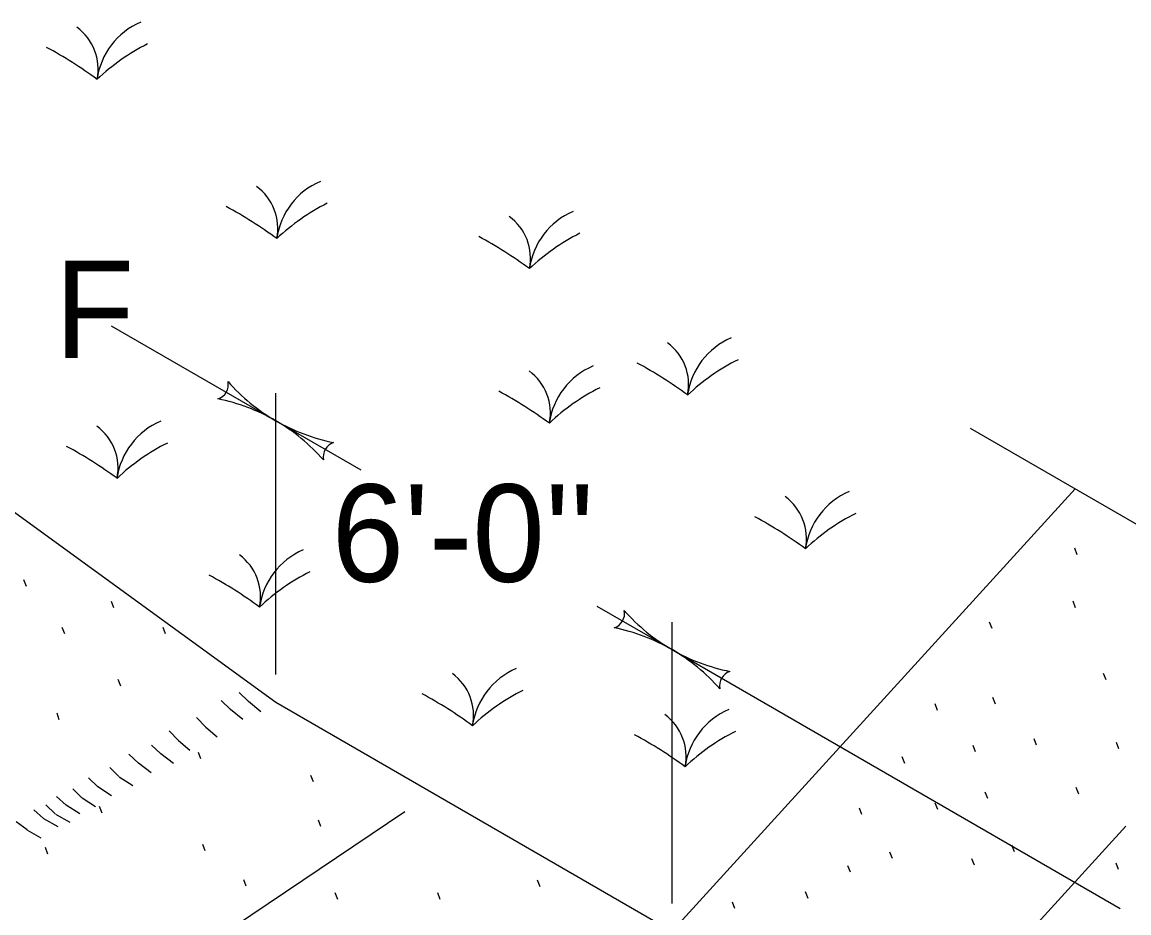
# Model space of a CAD drawing. Extents: x 1000 to 1036.3, y 1000 to 1022.
# Drawn here: x 1029.064 to 1031.336, y 1015.096 to 1016.923 of the extents above; entities that cross this region are included whole.
import ezdxf

# ---------------------------------------------------------------- set-up
doc = ezdxf.new("R2010")
doc.units = 0
doc.layers.add('Level 1', color=7, linetype='Continuous')
doc.layers.add('Level 2', color=7, linetype='Continuous')

msp = doc.modelspace()

# ---------------------------------------------------------------- linework, layer by layer
at = {"layer": 'Level 1'}
for p, q in [((1029.2469, 1016.3005), (1029.5848, 1016.1054)), ((1029.5848, 1016.1054), (1029.7597, 1016.0045)), ((1031.0104, 1016.0899), (1031.9417, 1015.5522)), ((1030.3983, 1015.0584), (1031.2258, 1015.9655)), ((1031.23, 1015.8305), (1031.2249, 1015.8437)), ((1029.0729, 1015.7656), (1029.0678, 1015.7789)), ((1029.2525, 1015.7212), (1029.2474, 1015.7344)), ((1031.2267, 1015.7218), (1031.2216, 1015.735)), ((1030.2442, 1015.7247), (1030.3983, 1015.6357)), ((1031.0555, 1015.6789), (1031.0503, 1015.6922)), ((1029.1518, 1015.6682), (1029.1467, 1015.6814)), ((1029.3586, 1015.6682), (1029.3535, 1015.6814)), ((1030.3983, 1015.6357), (1031.318, 1015.1048)), ((1029.2667, 1015.5609), (1029.2616, 1015.5742)), ((1031.2893, 1015.5735), (1031.2842, 1015.5868)), ((1029.5852, 1015.5279), (1033.0921, 1013.5032)), ((1031.0621, 1015.5241), (1031.0569, 1015.5374)), ((1029.1404, 1015.4918), (1029.1363, 1015.5054)), ((1030.9435, 1015.511), (1030.9384, 1015.5242)), ((1031.0215, 1015.426), (1031.0163, 1015.4393)), ((1031.1466, 1015.4396), (1031.1415, 1015.4528)), ((1031.3157, 1015.4319), (1031.3105, 1015.4451)), ((1029.4314, 1015.4115), (1029.4263, 1015.4248)), ((1030.876, 1015.4024), (1030.8709, 1015.4156)), ((1029.6622, 1015.3646), (1029.6571, 1015.3778)), ((1031.0464, 1015.3303), (1031.0413, 1015.3435)), ((1031.2332, 1015.3394), (1031.228, 1015.3526)), ((1030.9437, 1015.3076), (1030.9385, 1015.3209)), ((1029.2284, 1015.3005), (1029.2233, 1015.3137)), ((1029.2877, 1014.9257), (1029.8498, 1015.3039)), ((1030.7881, 1015.2975), (1030.7829, 1015.3107)), ((1029.6776, 1015.2727), (1029.6724, 1015.2859)), ((1031.0143, 1014.9276), (1031.3297, 1015.2734)), ((1029.1173, 1015.2162), (1029.1122, 1015.2294)), ((1029.4401, 1015.2229), (1029.4349, 1015.2361)), ((1031.1011, 1015.2209), (1031.096, 1015.2342)), ((1030.8506, 1015.2073), (1030.8454, 1015.2205)), ((1031.0191, 1015.1936), (1031.014, 1015.2068)), ((1030.7644, 1015.1791), (1030.7592, 1015.1923)), ((1031.3152, 1015.1845), (1031.31, 1015.1977)), ((1029.5243, 1015.1501), (1029.5192, 1015.1633)), ((1030.1276, 1015.1493), (1030.1225, 1015.1625)), ((1030.6775, 1015.1253), (1030.6723, 1015.1385)), ((1029.712, 1015.1233), (1029.7069, 1015.1365)), ((1029.9227, 1015.1233), (1029.9176, 1015.1365)), ((1030.5276, 1015.1047), (1030.5224, 1015.1179))]:
    msp.add_line(p, q, dxfattribs=at)
for centre, radius, start, end in [((1029.114, 1016.8272), 0.1062, 348.4633, 53.8876), ((1029.3668, 1016.7852), 0.1503, 113.1649, 172.0268), ((1028.693, 1016.0919), 0.8863, 53.6749, 61.6054), ((1029.5167, 1016.4898), 0.435, 116.6646, 133.3645), ((1029.7358, 1016.4584), 0.1503, 113.1649, 172.0268), ((1029.4829, 1016.5004), 0.1062, 348.4633, 53.8876), ((1029.8856, 1016.1629), 0.435, 116.6646, 133.3645), ((1029.0619, 1015.7651), 0.8863, 53.6749, 61.6054), ((1030.0016, 1016.4388), 0.1062, 348.4633, 53.8876), ((1030.2544, 1016.3968), 0.1503, 113.1649, 172.0268), ((1029.5805, 1015.7035), 0.8863, 53.6749, 61.6054), ((1030.4043, 1016.1013), 0.435, 116.6646, 133.3645), ((1030.5792, 1016.1374), 0.1503, 113.1649, 172.0268), ((1030.3263, 1016.1795), 0.1062, 348.4633, 53.8876), ((1030.7291, 1015.842), 0.435, 116.6646, 133.3645), ((1030.0425, 1016.1217), 0.1062, 348.4633, 53.8876), ((1030.2953, 1016.0796), 0.1503, 113.1649, 172.0268), ((1029.9053, 1015.4442), 0.8863, 53.6749, 61.6054), ((1029.6215, 1015.3863), 0.8863, 53.6749, 61.6054), ((1030.4452, 1015.7842), 0.435, 116.6646, 133.3645), ((1029.155, 1016.0085), 0.1062, 348.4633, 53.8876), ((1029.4078, 1015.9664), 0.1503, 113.1649, 172.0268), ((1028.734, 1015.2732), 0.8863, 53.6749, 61.6054), ((1029.5577, 1015.671), 0.435, 116.6646, 133.3645), ((1030.821, 1015.8218), 0.1503, 113.1649, 172.0268), ((1030.5681, 1015.8639), 0.1062, 348.4633, 53.8876), ((1030.9708, 1015.5264), 0.435, 116.6646, 133.3645), ((1030.1471, 1015.1285), 0.8863, 53.6749, 61.6054), ((1029.4476, 1015.7443), 0.1062, 348.4633, 53.8876), ((1029.7004, 1015.7022), 0.1503, 113.1649, 172.0268), ((1029.0266, 1015.009), 0.8863, 53.6749, 61.6054), ((1029.8503, 1015.4068), 0.435, 116.6646, 133.3645), ((1030.1376, 1015.4588), 0.1503, 113.1649, 172.0268), ((1029.8848, 1015.5008), 0.1062, 348.4633, 53.8876), ((1030.2875, 1015.1634), 0.435, 116.6646, 133.3645), ((1029.4638, 1014.7655), 0.8863, 53.6749, 61.6054), ((1030.3211, 1015.4167), 0.1062, 348.4633, 53.8876), ((1030.5739, 1015.3746), 0.1503, 113.1649, 172.0268), ((1029.9001, 1014.6813), 0.8863, 53.6749, 61.6054), ((1030.7238, 1015.0792), 0.435, 116.6646, 133.3645)]:
    msp.add_arc(centre, radius, start, end, dxfattribs=at)
at = {"layer": 'Level 2'}
for p, q in [((1029.5848, 1015.5845), (1029.5848, 1016.1618)), ((1028.7922, 1016.1039), (1029.5848, 1015.5281)), ((1030.3983, 1015.1148), (1030.3983, 1015.6921)), ((1029.5289, 1015.5291), (1029.5095, 1015.5476)), ((1029.4921, 1015.5132), (1029.4727, 1015.5317)), ((1029.5541, 1015.5079), (1029.5289, 1015.5291)), ((1029.5173, 1015.4921), (1029.4921, 1015.5132)), ((1029.4414, 1015.4768), (1029.4222, 1015.4968)), ((1029.3852, 1015.4494), (1029.366, 1015.4694)), ((1029.4413, 1015.4769), (1029.4647, 1015.4567)), ((1029.3492, 1015.4218), (1029.3295, 1015.4399)), ((1029.3852, 1015.4494), (1029.4087, 1015.4293)), ((1029.3029, 1015.403), (1029.2832, 1015.4211)), ((1029.375, 1015.4021), (1029.349, 1015.4219)), ((1029.2629, 1015.3751), (1029.2442, 1015.3938)), ((1029.3289, 1015.3832), (1029.3029, 1015.403)), ((1029.2193, 1015.3541), (1029.2006, 1015.3728)), ((1029.2912, 1015.3564), (1029.2632, 1015.3744)), ((1029.1868, 1015.3315), (1029.1682, 1015.3502)), ((1029.2474, 1015.3361), (1029.2193, 1015.3541)), ((1029.1545, 1015.3163), (1029.1346, 1015.3343)), ((1029.2151, 1015.313), (1029.1872, 1015.3307)), ((1029.1079, 1015.289), (1029.0884, 1015.3073)), ((1029.132, 1015.2991), (1029.1126, 1015.3174)), ((1029.1328, 1015.2983), (1029.1621, 1015.2818)), ((1029.1824, 1015.2986), (1029.1545, 1015.3163)), ((1029.0745, 1015.2658), (1029.052, 1015.2823)), ((1029.1079, 1015.289), (1029.1373, 1015.2725)), ((1029.0738, 1015.2662), (1029.1027, 1015.2499))]:
    msp.add_line(p, q, dxfattribs=at)
for centre, radius, start, end in [((1029.4561, 1016.1798), 0.0313, 288.7748, 10.8915), ((1029.7803, 1016.444), 0.3909, 221.3474, 239.9941), ((1029.3894, 1015.7668), 0.3909, 60.0002, 78.669), ((1029.7803, 1016.444), 0.3909, 239.988, 240.0002), ((1029.7803, 1016.444), 0.3909, 240.0002, 258.669), ((1029.3894, 1015.7668), 0.3909, 59.988, 60.0002), ((1029.3894, 1015.7668), 0.3909, 41.3474, 59.9941), ((1029.7136, 1016.031), 0.0313, 108.7748, 190.8915), ((1030.2696, 1015.7101), 0.0313, 288.7748, 10.8915), ((1030.5938, 1015.9743), 0.3909, 221.3474, 239.9941), ((1030.2029, 1015.2972), 0.3909, 60.0002, 78.669), ((1030.5938, 1015.9743), 0.3909, 239.988, 240.0002), ((1030.5938, 1015.9743), 0.3909, 240.0002, 258.669), ((1030.2029, 1015.2972), 0.3909, 59.988, 60.0002), ((1030.2029, 1015.2972), 0.3909, 41.3474, 59.9941), ((1030.5271, 1015.5614), 0.0313, 108.7748, 190.8915)]:
    msp.add_arc(centre, radius, start, end, dxfattribs=at)

# ---------------------------------------------------------------- texts
for s, p in [('F', (1029.131, 1016.2342)), ("6'-0''", (1029.6996, 1015.7749))]:
    msp.add_text(s, height=0.2, dxfattribs=at).set_placement(p)

doc.saveas('drawing.dxf')
